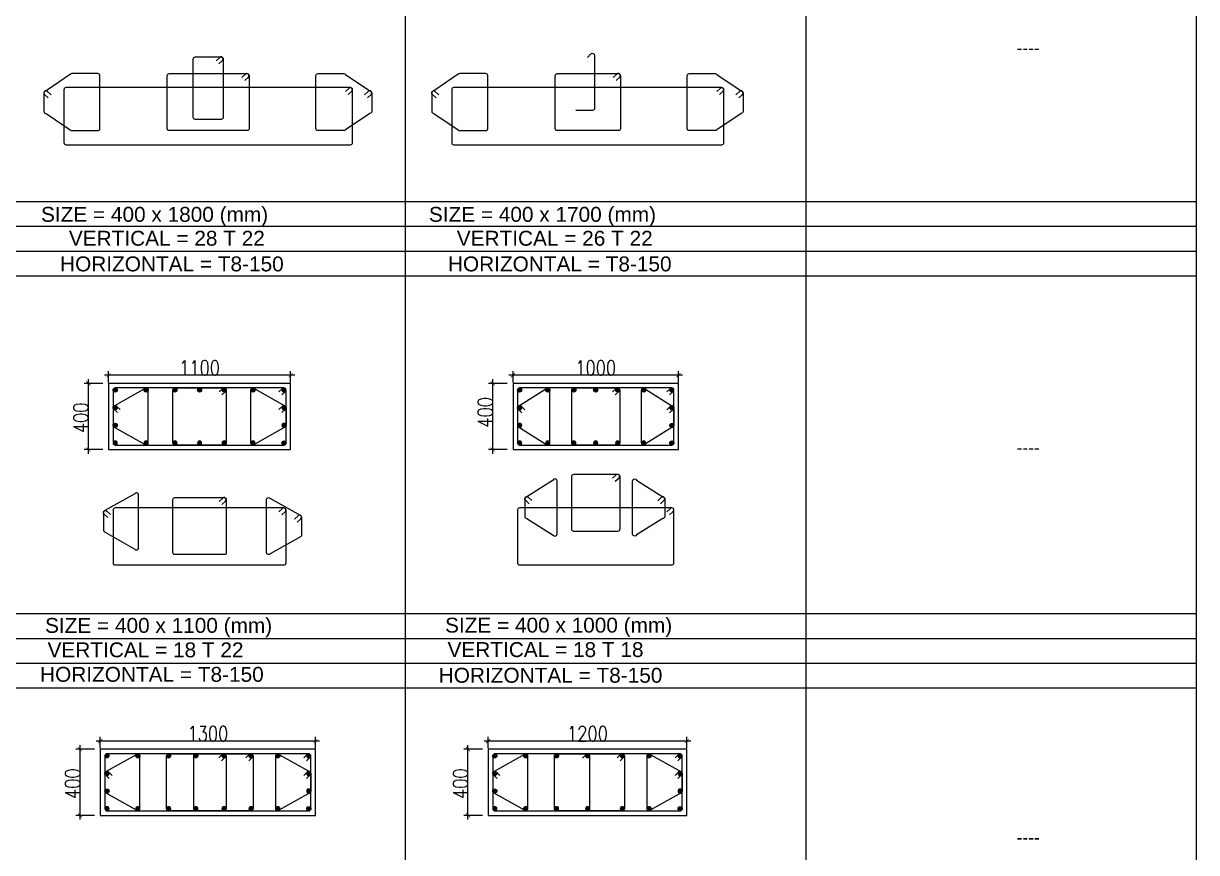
# Model space of a CAD drawing. Header units: millimetres. Extents: x -967280 to 3852, y 2833 to 1955156.
# Drawn here: x -413288 to -406197, y 452989 to 458000 of the extents above; entities that cross this region are included whole.
import ezdxf

# ---------------------------------------------------------------- set-up
doc = ezdxf.new("R2010")
doc.units = ezdxf.units.MM
doc.header["$LTSCALE"] = 1000
doc.header["$PDMODE"] = 35
doc.header["$PDSIZE"] = 25
for name, color, linetype in [('BARS', 1, 'Continuous'), ('S -Beams', 2, 'Continuous'), ('ST-COLUMN', 2, 'Continuous'), ('ST-STEEL', 4, 'Continuous'), ('ST-STEEL MARK', 1, 'Continuous'), ('ST-TEXT', 3, 'Continuous')]:
    doc.layers.add(name, color=color, linetype=linetype)
doc.styles.add('SIMPLEX', font='romans.shx', dxfattribs={"width": 0.8, "height": 90})
doc.styles.add('STRECTURAL', font='arial.ttf')
doc.styles.add('TXT DIM 25', font='arial.ttf')
doc.dimstyles.new('ST- DIM1-25', dxfattribs={"dimscale": 0.025, "dimtxt": 1000, "dimasz": 1000, "dimexe": 1000, "dimexo": 1000, "dimgap": 0.5, "dimtad": 2, "dimdec": 0, "dimrnd": 5, "dimzin": 0, "dimdsep": 46, "dimtxsty": 'TXT DIM 25', "dimblk": 'ARCHTICK', "dimcen": 90, "dimdle": 1000, "dimclrd": 1, "dimclre": 1, "dimclrt": 3, "dimadec": 1, "dimazin": 0, "dimtfac": 1, "dimtdec": 0, "dimtofl": 0, "dimtmove": 0, "dimatfit": 3, "dimfxl": 1, "dimtolj": 1, "dimtzin": 0, "dimarcsym": 0})

# ---------------------------------------------------------------- blocks, each defined once
blk = doc.blocks.new('_ArchTick')
at = {"color": 0, "linetype": 'ByBlock', "const_width": 0.15}
blk.add_lwpolyline([(-0.5, -0.5), (0.5, 0.5)], dxfattribs=at)
blk = doc.blocks.new('*D207')
at = {"color": 1, "lineweight": -2, "transparency": 16777216}
for p, q in [((-412808.2, 455824.2), (-412920.5, 455824.2)), ((-412895.5, 455399.2), (-412895.5, 455849.2)), ((-412808.2, 455424.2), (-412920.5, 455424.2))]:
    blk.add_line(p, q, dxfattribs=at)
at = {"layer": 'Defpoints', "color": 0, "transparency": 16777216}
for p in [(-412895.5, 455824.2), (-412783.2, 455824.2), (-412783.2, 455424.2)]:
    blk.add_point(p, dxfattribs=at)
at = {"color": 1, "lineweight": -2, "transparency": 16777216, "xscale": 25, "yscale": 25, "zscale": 25}
for p, rotation in [((-412895.5, 455824.2), 90), ((-412895.5, 455424.2), 270)]:
    blk.add_blockref('_ArchTick', p, dxfattribs=dict(at, rotation=rotation))
at = {"color": 3, "transparency": 16777216, "insert": (-412940.5, 455615.9), "char_height": 90, "attachment_point": 5, "rotation": 90, "style": 'SIMPLEX'}
blk.add_mtext('\\A1;400', dxfattribs=at)
blk = doc.blocks.new('*D208')
at = {"color": 1, "lineweight": -2, "transparency": 16777216}
for p, q in [((-412773.2, 455829.7), (-412773.2, 455898.2)), ((-411673.2, 455829.7), (-411673.2, 455898.2)), ((-411648.2, 455873.2), (-412798.2, 455873.2))]:
    blk.add_line(p, q, dxfattribs=at)
at = {"layer": 'Defpoints', "color": 0, "transparency": 16777216}
for p in [(-412773.2, 455873.2), (-412773.2, 455804.7), (-411673.2, 455804.7)]:
    blk.add_point(p, dxfattribs=at)
at = {"color": 1, "lineweight": -2, "transparency": 16777216, "xscale": 25, "yscale": 25, "zscale": 25, "rotation": 180}
blk.add_blockref('_ArchTick', (-412773.2, 455873.2), dxfattribs=at)
at = {"color": 1, "lineweight": -2, "transparency": 16777216, "xscale": 25, "yscale": 25, "zscale": 25}
blk.add_blockref('_ArchTick', (-411673.2, 455873.2), dxfattribs=at)
at = {"color": 3, "transparency": 16777216, "insert": (-412223.2, 455918.2), "char_height": 90, "attachment_point": 5, "style": 'SIMPLEX'}
blk.add_mtext('\\A1;1100', dxfattribs=at)
blk = doc.blocks.new('D25')
at = {"layer": 'BARS'}
h = blk.add_hatch(color=256, dxfattribs=at)
h.dxf.hatch_style = 1
edge = h.paths.add_edge_path()
edge.add_arc((0, 0), 12.5, 0, 360)
at = {"layer": 'BARS', "color": 1}
blk.add_circle((0, 0), 12.5, dxfattribs=at)
at = {"layer": 'Defpoints'}
for p, q in [((12.5, 0), (-12.5, 0)), ((0, -12.5), (0, 12.5))]:
    blk.add_line(p, q, dxfattribs=at)
at = {"layer": 'ST-STEEL'}
blk.add_circle((0, 0), 12.5, dxfattribs=at)
blk = doc.blocks.new('*D209')
at = {"color": 1, "lineweight": -2, "transparency": 16777216}
for p, q in [((-410363.6, 455824.2), (-410475.9, 455824.2)), ((-410450.9, 455399.2), (-410450.9, 455849.2)), ((-410363.6, 455424.2), (-410475.9, 455424.2))]:
    blk.add_line(p, q, dxfattribs=at)
at = {"layer": 'Defpoints', "color": 0, "transparency": 16777216}
for p in [(-410450.9, 455824.2), (-410338.6, 455824.2), (-410338.6, 455424.2)]:
    blk.add_point(p, dxfattribs=at)
at = {"color": 1, "lineweight": -2, "transparency": 16777216, "xscale": 25, "yscale": 25, "zscale": 25}
for p, rotation in [((-410450.9, 455824.2), 90), ((-410450.9, 455424.2), 270)]:
    blk.add_blockref('_ArchTick', p, dxfattribs=dict(at, rotation=rotation))
at = {"color": 3, "transparency": 16777216, "insert": (-410495.9, 455649.2), "char_height": 90, "attachment_point": 5, "rotation": 90, "style": 'SIMPLEX'}
blk.add_mtext('\\A1;400', dxfattribs=at)
blk = doc.blocks.new('*D210')
at = {"color": 1, "lineweight": -2, "transparency": 16777216}
for p, q in [((-410328.6, 455829.7), (-410328.6, 455898.2)), ((-409328.6, 455829.7), (-409328.6, 455898.2)), ((-409303.6, 455873.2), (-410353.6, 455873.2))]:
    blk.add_line(p, q, dxfattribs=at)
at = {"layer": 'Defpoints', "color": 0, "transparency": 16777216}
for p in [(-410328.6, 455873.2), (-410328.6, 455804.7), (-409328.6, 455804.7)]:
    blk.add_point(p, dxfattribs=at)
at = {"color": 1, "lineweight": -2, "transparency": 16777216, "xscale": 25, "yscale": 25, "zscale": 25, "rotation": 180}
blk.add_blockref('_ArchTick', (-410328.6, 455873.2), dxfattribs=at)
at = {"color": 1, "lineweight": -2, "transparency": 16777216, "xscale": 25, "yscale": 25, "zscale": 25}
blk.add_blockref('_ArchTick', (-409328.6, 455873.2), dxfattribs=at)
at = {"color": 3, "transparency": 16777216, "insert": (-409828.6, 455918.2), "char_height": 90, "attachment_point": 5, "style": 'SIMPLEX'}
blk.add_mtext('\\A1;1000', dxfattribs=at)
blk = doc.blocks.new('*D215')
at = {"color": 1, "lineweight": -2, "transparency": 16777216}
for p, q in [((-412858.2, 453613.2), (-412970.5, 453613.2)), ((-412945.5, 453188.2), (-412945.5, 453638.2)), ((-412858.2, 453213.2), (-412970.5, 453213.2))]:
    blk.add_line(p, q, dxfattribs=at)
at = {"layer": 'Defpoints', "color": 0, "transparency": 16777216}
for p in [(-412945.5, 453613.2), (-412833.2, 453613.2), (-412833.2, 453213.2)]:
    blk.add_point(p, dxfattribs=at)
at = {"color": 1, "lineweight": -2, "transparency": 16777216, "xscale": 25, "yscale": 25, "zscale": 25}
for p, rotation in [((-412945.5, 453613.2), 90), ((-412945.5, 453213.2), 270)]:
    blk.add_blockref('_ArchTick', p, dxfattribs=dict(at, rotation=rotation))
at = {"color": 3, "transparency": 16777216, "insert": (-412990.5, 453404.9), "char_height": 90, "attachment_point": 5, "rotation": 90, "style": 'SIMPLEX'}
blk.add_mtext('\\A1;400', dxfattribs=at)
blk = doc.blocks.new('*D216')
at = {"color": 1, "lineweight": -2, "transparency": 16777216}
for p, q in [((-412823.2, 453618.7), (-412823.2, 453687.3)), ((-411523.2, 453618.7), (-411523.2, 453687.3)), ((-411498.2, 453662.3), (-412848.2, 453662.3))]:
    blk.add_line(p, q, dxfattribs=at)
at = {"layer": 'Defpoints', "color": 0, "transparency": 16777216}
for p in [(-412823.2, 453662.3), (-412823.2, 453593.7), (-411523.2, 453593.7)]:
    blk.add_point(p, dxfattribs=at)
at = {"color": 1, "lineweight": -2, "transparency": 16777216, "xscale": 25, "yscale": 25, "zscale": 25, "rotation": 180}
blk.add_blockref('_ArchTick', (-412823.2, 453662.3), dxfattribs=at)
at = {"color": 1, "lineweight": -2, "transparency": 16777216, "xscale": 25, "yscale": 25, "zscale": 25}
blk.add_blockref('_ArchTick', (-411523.2, 453662.3), dxfattribs=at)
at = {"color": 3, "transparency": 16777216, "insert": (-412173.2, 453707.3), "char_height": 90, "attachment_point": 5, "style": 'SIMPLEX'}
blk.add_mtext('\\A1;1300', dxfattribs=at)
blk = doc.blocks.new('*D217')
at = {"color": 1, "lineweight": -2, "transparency": 16777216}
for p, q in [((-410513.6, 453613.2), (-410625.9, 453613.2)), ((-410600.9, 453188.2), (-410600.9, 453638.2)), ((-410513.6, 453213.2), (-410625.9, 453213.2))]:
    blk.add_line(p, q, dxfattribs=at)
at = {"layer": 'Defpoints', "color": 0, "transparency": 16777216}
for p in [(-410600.9, 453613.2), (-410488.6, 453613.2), (-410488.6, 453213.2)]:
    blk.add_point(p, dxfattribs=at)
at = {"color": 1, "lineweight": -2, "transparency": 16777216, "xscale": 25, "yscale": 25, "zscale": 25}
for p, rotation in [((-410600.9, 453613.2), 90), ((-410600.9, 453213.2), 270)]:
    blk.add_blockref('_ArchTick', p, dxfattribs=dict(at, rotation=rotation))
at = {"color": 3, "transparency": 16777216, "insert": (-410645.9, 453404.9), "char_height": 90, "attachment_point": 5, "rotation": 90, "style": 'SIMPLEX'}
blk.add_mtext('\\A1;400', dxfattribs=at)
blk = doc.blocks.new('*D218')
at = {"color": 1, "lineweight": -2, "transparency": 16777216}
for p, q in [((-410478.6, 453618.7), (-410478.6, 453687.3)), ((-409278.6, 453618.7), (-409278.6, 453687.3)), ((-409253.6, 453662.3), (-410503.6, 453662.3))]:
    blk.add_line(p, q, dxfattribs=at)
at = {"layer": 'Defpoints', "color": 0, "transparency": 16777216}
for p in [(-410478.6, 453662.3), (-410478.6, 453593.7), (-409278.6, 453593.7)]:
    blk.add_point(p, dxfattribs=at)
at = {"color": 1, "lineweight": -2, "transparency": 16777216, "xscale": 25, "yscale": 25, "zscale": 25, "rotation": 180}
blk.add_blockref('_ArchTick', (-410478.6, 453662.3), dxfattribs=at)
at = {"color": 1, "lineweight": -2, "transparency": 16777216, "xscale": 25, "yscale": 25, "zscale": 25}
blk.add_blockref('_ArchTick', (-409278.6, 453662.3), dxfattribs=at)
at = {"color": 3, "transparency": 16777216, "insert": (-409878.6, 453707.3), "char_height": 90, "attachment_point": 5, "style": 'SIMPLEX'}
blk.add_mtext('\\A1;1200', dxfattribs=at)

msp = doc.modelspace()

# ---------------------------------------------------------------- linework, layer by layer
at = {"layer": 'S -Beams', "color": 4, "ltscale": 30}
for points in [[(-412745.7, 455678.1), (-412745.7, 455571, 0.284178), (-412739.4, 455560), (-412556.6, 455456.8, 0.243217), (-412546.4, 455451.5, 0.414214), (-412533.9, 455464), (-412533.9, 455784.2, 0.414242), (-412546.4, 455796.7, 0.252519), (-412556.9, 455791.1), (-412737.7, 455689.2, 0.323602), (-412745.7, 455676.9), (-412745.7, 455571.5)], [(-411700.7, 455678.1), (-411700.7, 455571, -0.284178), (-411706.9, 455560), (-411889.8, 455456.8, -0.243217), (-411900, 455451.5, -0.414214), (-411912.5, 455464), (-411912.5, 455784.2, -0.414242), (-411900, 455796.7, -0.252519), (-411889.5, 455791.1), (-411708.7, 455689.2, -0.323602), (-411700.7, 455676.9), (-411700.7, 455571.5)], [(-410301.1, 455677.6), (-410301.1, 455570.5, 0.436693), (-410288.6, 455558), (-410129.3, 455457.8, 0.265774), (-410118.5, 455451.7, 0.414214), (-410106, 455464.2), (-410106, 455784.4, 0.414242), (-410118.5, 455796.9, 0.302094), (-410129.8, 455789.6), (-410288.6, 455689.4, 0.429237), (-410301.1, 455676.3), (-410301.1, 455570.9)], [(-409356.1, 455677.2), (-409356.1, 455570.1, -0.436693), (-409368.6, 455557.6), (-409527.5, 455458.6, -0.280161), (-409538.5, 455451.7, -0.388455), (-409551.2, 455463), (-409551.2, 455783.2, -0.430911), (-409538.9, 455796.7, -0.337401), (-409527.5, 455788.8), (-409368.6, 455689, -0.429237), (-409356.1, 455675.9), (-409356.1, 455570.5)], [(-410257.2, 455127.6), (-410257.2, 455020.6, 0.436693), (-410244.7, 455008.1), (-410085.3, 454907.9, 0.265774), (-410074.6, 454901.8, 0.414214), (-410062.1, 454914.3), (-410062.1, 455234.5, 0.414242), (-410074.6, 455247, 0.302094), (-410085.8, 455239.7), (-410244.7, 455139.5, 0.429237), (-410257.2, 455126.4), (-410257.2, 455021)], [(-409410.6, 455127.2), (-409410.6, 455020.2, -0.436693), (-409423.1, 455007.7), (-409582, 454908.7, -0.280161), (-409593, 454901.8, -0.388455), (-409605.7, 454913.1), (-409605.7, 455233.3, -0.430911), (-409593.4, 455246.8, -0.337401), (-409582, 455238.8), (-409423.1, 455139.1, -0.429237), (-409410.6, 455126), (-409410.6, 455020.6)], [(-412804.2, 455044.2), (-412804.2, 454937.1, 0.284178), (-412798, 454926.1), (-412615.1, 454822.8, 0.243217), (-412604.9, 454817.6, 0.414214), (-412592.4, 454830.1), (-412592.4, 455150.3, 0.414242), (-412604.9, 455162.8, 0.252519), (-412615.4, 455157.1), (-412796.2, 455055.2, 0.323602), (-412804.2, 455042.9), (-412804.2, 454937.6)], [(-411606.5, 455015.8), (-411606.5, 454908.8, -0.284178), (-411612.8, 454897.7), (-411795.6, 454794.5, -0.243217), (-411805.8, 454789.2, -0.414214), (-411818.3, 454801.7), (-411818.3, 455121.9, -0.414242), (-411805.8, 455134.4, -0.252519), (-411795.4, 455128.8), (-411614.5, 455026.9, -0.323602), (-411606.5, 455014.6), (-411606.5, 454909.2)], [(-412795.7, 453467.2), (-412795.7, 453360.1, 0.284178), (-412789.4, 453349.1), (-412606.6, 453245.8, 0.243217), (-412596.4, 453240.5, 0.414214), (-412583.9, 453253), (-412583.9, 453573.2, 0.414242), (-412596.4, 453585.7, 0.252519), (-412606.9, 453580.1), (-412787.7, 453478.2, 0.323602), (-412795.7, 453465.9), (-412795.7, 453360.5)], [(-411550.7, 453467.2), (-411550.7, 453360.1, -0.284178), (-411556.9, 453349.1), (-411739.8, 453245.8, -0.243217), (-411750, 453240.5, -0.414214), (-411762.5, 453253), (-411762.5, 453573.2, -0.414242), (-411750, 453585.7, -0.252519), (-411739.5, 453580.1), (-411558.7, 453478.2, -0.323602), (-411550.7, 453465.9), (-411550.7, 453360.5)], [(-410451.1, 453467.2), (-410451.1, 453360.1, 0.284178), (-410444.9, 453349.1), (-410262, 453245.8, 0.243217), (-410251.8, 453240.5, 0.414214), (-410239.3, 453253), (-410239.3, 453573.2, 0.414242), (-410251.8, 453585.7, 0.252519), (-410262.3, 453580.1), (-410443.1, 453478.2, 0.323602), (-410451.1, 453465.9), (-410451.1, 453360.5)], [(-409306.1, 453467.2), (-409306.1, 453360.1, -0.284178), (-409312.4, 453349.1), (-409495.2, 453245.8, -0.243217), (-409505.4, 453240.5, -0.414214), (-409517.9, 453253), (-409517.9, 453573.2, -0.414242), (-409505.4, 453585.7, -0.252519), (-409495, 453580.1), (-409314.1, 453478.2, -0.323602), (-409306.1, 453465.9), (-409306.1, 453360.5)]]:
    msp.add_lwpolyline(points, format="xyb", dxfattribs=at)
at = {"layer": 'ST-COLUMN'}
for points in [[(-412773.2, 455424.2), (-411673.2, 455424.2), (-411673.2, 455824.2), (-412773.2, 455824.2)], [(-410328.6, 455424.2), (-409328.6, 455424.2), (-409328.6, 455824.2), (-410328.6, 455824.2)], [(-412823.2, 453213.2), (-411523.2, 453213.2), (-411523.2, 453613.2), (-412823.2, 453613.2)], [(-410478.6, 453213.2), (-409278.6, 453213.2), (-409278.6, 453613.2), (-410478.6, 453613.2)]]:
    msp.add_lwpolyline(points, close=True, dxfattribs=at)
at = {"layer": 'ST-STEEL', "ltscale": 30}
for points in [[(-412249.3, 457797.8), (-412093, 457797.8, -0.414214), (-412080.5, 457785.3), (-412080.5, 457431.9, -0.414214), (-412093, 457419.4), (-412249.3, 457419.4, -0.414214), (-412261.8, 457431.9), (-412261.8, 457785.3, -0.414214)], [(-412405.7, 457696.9), (-411936.6, 457696.9, -0.414214), (-411924.1, 457684.4), (-411924.1, 457364.4, -0.414214), (-411936.6, 457351.9), (-412405.7, 457351.9, -0.414214), (-412418.2, 457364.4), (-412418.2, 457684.4, -0.414214)], [(-410061.1, 457696.9), (-409692, 457696.9, -0.414214), (-409679.5, 457684.4), (-409679.5, 457364.4, -0.414214), (-409692, 457351.9), (-410061.1, 457351.9, -0.414214), (-410073.6, 457364.4), (-410073.6, 457684.4, -0.414214)], [(-412372.1, 455796.7), (-412074.3, 455796.7, -0.414214), (-412061.8, 455784.2), (-412061.8, 455464.2, -0.414214), (-412074.3, 455451.7), (-412372.1, 455451.7, -0.414214), (-412384.6, 455464.2), (-412384.6, 455784.2, -0.414214)], [(-409960.9, 455796.7), (-409696.4, 455796.7, -0.414214), (-409683.9, 455784.2), (-409683.9, 455464.2, -0.414214), (-409696.4, 455451.7), (-409960.9, 455451.7, -0.414214), (-409973.4, 455464.2), (-409973.4, 455784.2, -0.414214)], [(-409960.9, 455274.7), (-409696.4, 455274.7, -0.414214), (-409683.9, 455262.2), (-409683.9, 454942.2, -0.414214), (-409696.4, 454929.7), (-409960.9, 454929.7, -0.414214), (-409973.4, 454942.2), (-409973.4, 455262.2, -0.414214)], [(-412372.1, 455134.4), (-412074.3, 455134.4, -0.414214), (-412061.8, 455121.9), (-412061.8, 454801.9, -0.414214), (-412074.3, 454789.4), (-412372.1, 454789.4, -0.414214), (-412384.6, 454801.9), (-412384.6, 455121.9, -0.414214)], [(-412409.9, 453585.7), (-411912, 453585.7, -0.414214), (-411899.5, 453573.2), (-411899.5, 453253.2, -0.414214), (-411912, 453240.7), (-412409.9, 453240.7, -0.414214), (-412422.4, 453253.2), (-412422.4, 453573.2, -0.414214)], [(-412245.9, 453585.7), (-412075.9, 453585.7, -0.414214), (-412063.4, 453573.2), (-412063.4, 453253.2, -0.414214), (-412075.9, 453240.7), (-412245.9, 453240.7, -0.414214), (-412258.4, 453253.2), (-412258.4, 453573.2, -0.414214)], [(-410065.3, 453585.7), (-409667.4, 453585.7, -0.414214), (-409654.9, 453573.2), (-409654.9, 453253.2, -0.414214), (-409667.4, 453240.7), (-410065.3, 453240.7, -0.414214), (-410077.8, 453253.2), (-410077.8, 453573.2, -0.414214)]]:
    msp.add_lwpolyline(points, format="xyb", close=True, dxfattribs=at)
at = {"layer": 'ST-STEEL'}
for points in [[(-412106.6, 457755.4), (-412084.5, 457776.1, 1.002678), (-412101.5, 457794.4), (-412123.7, 457773.7)], [(-411950.3, 457654.5), (-411928.1, 457675.2, 1.002678), (-411945.1, 457693.5), (-411967.3, 457672.8)], [(-409705.7, 457654.5), (-409683.5, 457675.2, 1.002678), (-409700.6, 457693.5), (-409722.7, 457672.8)], [(-413137.7, 457550.4), (-413159.9, 457571, -1.002678), (-413142.8, 457589.3), (-413120.6, 457568.7)], [(-411324.8, 457569.6), (-411302.6, 457590.3, 1.002678), (-411319.7, 457608.6), (-411341.9, 457587.9)], [(-411208.4, 457550.4), (-411186.2, 457571, 1.002678), (-411203.2, 457589.3), (-411225.4, 457568.7)], [(-410793.1, 457550.4), (-410815.3, 457571, -1.002678), (-410798.3, 457589.3), (-410776.1, 457568.7)], [(-409080.2, 457569.6), (-409058.1, 457590.3, 1.002678), (-409075.1, 457608.6), (-409097.3, 457587.9)], [(-408963.8, 457550.4), (-408941.6, 457571, 1.002678), (-408958.7, 457589.3), (-408980.9, 457568.7)], [(-412088.4, 455754.4), (-412066.2, 455775, 1.002678), (-412083.3, 455793.3), (-412105.5, 455772.6)], [(-411726.9, 455754.4), (-411704.7, 455775, 1.002678), (-411721.7, 455793.3), (-411743.9, 455772.7)], [(-409710.5, 455754.4), (-409688.3, 455775, 1.002678), (-409705.4, 455793.3), (-409727.6, 455772.6)], [(-409382.3, 455754.4), (-409360.1, 455775, 1.002678), (-409377.2, 455793.3), (-409399.3, 455772.7)], [(-412719.5, 455647.7), (-412741.7, 455668.3, -1.002678), (-412724.7, 455686.6), (-412702.5, 455666)], [(-411726.9, 455647.7), (-411704.7, 455668.3, 1.002678), (-411721.7, 455686.6), (-411743.9, 455666)], [(-410274.9, 455647.1), (-410297.1, 455667.8, -1.002678), (-410280.1, 455686.1), (-410257.9, 455665.4)], [(-409382.3, 455646.7), (-409360.1, 455667.4, 1.002678), (-409377.2, 455685.7), (-409399.3, 455665)], [(-409710.1, 455232.4), (-409687.9, 455253.1, 1.002678), (-409704.9, 455271.4), (-409727.1, 455250.7)], [(-412088.4, 455092.1), (-412066.2, 455112.7, 1.002678), (-412083.3, 455131), (-412105.5, 455110.4)], [(-410231, 455097.2), (-410253.2, 455117.9, -1.002678), (-410236.1, 455136.1), (-410213.9, 455115.5)], [(-409436.8, 455096.8), (-409414.6, 455117.5, 1.002678), (-409431.7, 455135.7), (-409453.8, 455115.1)], [(-412778, 455013.8), (-412800.2, 455034.4, -1.002678), (-412783.2, 455052.7), (-412761, 455032)], [(-411726.9, 455029.2), (-411704.7, 455049.9, 1.002678), (-411721.7, 455068.2), (-411743.9, 455047.5)], [(-409382.3, 455029.2), (-409360.1, 455049.9, 1.002678), (-409377.2, 455068.2), (-409399.3, 455047.5)], [(-411632.7, 454985.4), (-411610.5, 455006.1, 1.002678), (-411627.6, 455024.3), (-411649.7, 455003.7)], [(-412090.1, 453543.4), (-412067.9, 453564.1, 1.002678), (-412084.9, 453582.3), (-412107.1, 453561.7)], [(-411926.2, 453543.4), (-411904, 453564.1, 1.002678), (-411921, 453582.3), (-411943.2, 453561.7)], [(-411576.9, 453543.4), (-411554.7, 453564.1, 1.002678), (-411571.7, 453582.3), (-411593.9, 453561.7)], [(-409681.6, 453543.4), (-409659.4, 453564.1, 1.002678), (-409676.5, 453582.3), (-409698.6, 453561.7)], [(-409332.3, 453543.4), (-409310.1, 453564.1, 1.002678), (-409327.2, 453582.3), (-409349.3, 453561.7)], [(-412769.5, 453436.7), (-412791.7, 453457.4, -1.002678), (-412774.7, 453475.7), (-412752.5, 453455)], [(-411576.9, 453436.7), (-411554.7, 453457.4, 1.002678), (-411571.7, 453475.7), (-411593.9, 453455)], [(-410424.9, 453436.7), (-410447.1, 453457.4, -1.002678), (-410430.1, 453475.7), (-410407.9, 453455)], [(-409332.3, 453436.7), (-409310.1, 453457.4, 1.002678), (-409327.2, 453475.7), (-409349.3, 453455)]]:
    msp.add_lwpolyline(points, format="xyb", dxfattribs=at)
at = {"layer": 'ST-STEEL', "ltscale": 30}
for points in [[(-409878.2, 457793.4), (-409857.4, 457815.7, -0.675243), (-409835.9, 457807.1), (-409835.9, 457487.1, -0.414214), (-409848.4, 457474.6), (-409948.4, 457474.6)], [(-413163.9, 457580.2), (-413163.9, 457468.5, 0.414214), (-413151.4, 457456), (-413004.9, 457356.7, 0.230895), (-412995.1, 457351.9), (-412838.6, 457351.9, 0.414214), (-412826.1, 457364.4), (-412826.1, 457684.4, 0.414214), (-412838.6, 457696.9), (-412995.1, 457696.9, 0.209236), (-413004.2, 457692.8), (-413151.4, 457592.7, 0.414214), (-413163.9, 457580.2)], [(-411182.2, 457580.2), (-411182.2, 457468.5, -0.414214), (-411194.7, 457456), (-411340.6, 457357.6, -0.253658), (-411351, 457351.9), (-411507.2, 457351.9, -0.414214), (-411519.7, 457364.4), (-411519.7, 457684.4, -0.414214), (-411507.2, 457696.9), (-411351, 457696.9, -0.25838), (-411340.4, 457690.9), (-411194.7, 457592.7, -0.414214), (-411182.2, 457580.2)], [(-410819.3, 457580.2), (-410819.3, 457468.5, 0.414214), (-410806.8, 457456), (-410660.3, 457356.7, 0.230895), (-410650.5, 457351.9), (-410494.1, 457351.9, 0.414214), (-410481.6, 457364.4), (-410481.6, 457684.4, 0.414214), (-410494.1, 457696.9), (-410650.5, 457696.9, 0.209236), (-410659.7, 457692.8), (-410806.8, 457592.7, 0.414214), (-410819.3, 457580.2)], [(-408937.6, 457580.2), (-408937.6, 457468.5, -0.414214), (-408950.1, 457456), (-409096, 457357.6, -0.253658), (-409106.4, 457351.9), (-409262.6, 457351.9, -0.414214), (-409275.1, 457364.4), (-409275.1, 457684.4, -0.414214), (-409262.6, 457696.9), (-409106.4, 457696.9, -0.25838), (-409095.9, 457690.9), (-408950.1, 457592.7, -0.414214), (-408937.6, 457580.2)], [(-409907.7, 453559.5), (-409886.9, 453581.9, -0.675243), (-409865.4, 453573.2), (-409865.4, 453253.2, -0.414214), (-409877.9, 453240.7), (-409977.9, 453240.7)]]:
    msp.add_lwpolyline(points, format="xyb", dxfattribs=at)
at = {"layer": 'ST-STEEL'}
for points in [[(-413031.1, 457266.9), (-411311.1, 457266.9, 0.414214), (-411298.6, 457279.4), (-411298.6, 457599.4, 0.414214), (-411311.1, 457611.9), (-413031.1, 457611.9, 0.414214), (-413043.6, 457599.4), (-413043.6, 457279.4, 0.414214)], [(-410686.6, 457266.9), (-409066.6, 457266.9, 0.414214), (-409054.1, 457279.4), (-409054.1, 457599.4, 0.414214), (-409066.6, 457611.9), (-410686.6, 457611.9, 0.414214), (-410699.1, 457599.4), (-410699.1, 457279.4, 0.414214)], [(-412733.2, 455451.7), (-411713.2, 455451.7, 0.414214), (-411700.7, 455464.2), (-411700.7, 455784.2, 0.414214), (-411713.2, 455796.7), (-412733.2, 455796.7, 0.414214), (-412745.7, 455784.2), (-412745.7, 455464.2, 0.414214)], [(-410288.6, 455451.7), (-409368.6, 455451.7, 0.414214), (-409356.1, 455464.2), (-409356.1, 455784.2, 0.414214), (-409368.6, 455796.7), (-410288.6, 455796.7, 0.414214), (-410301.1, 455784.2), (-410301.1, 455464.2, 0.414214)], [(-412733.2, 454726.6), (-411713.2, 454726.6, 0.414214), (-411700.7, 454739.1), (-411700.7, 455059.1, 0.414214), (-411713.2, 455071.6), (-412733.2, 455071.6, 0.414214), (-412745.7, 455059.1), (-412745.7, 454739.1, 0.414214)], [(-410288.6, 454726.6), (-409368.6, 454726.6, 0.414214), (-409356.1, 454739.1), (-409356.1, 455059.1, 0.414214), (-409368.6, 455071.6), (-410288.6, 455071.6, 0.414214), (-410301.1, 455059.1), (-410301.1, 454739.1, 0.414214)], [(-412783.2, 453240.7), (-411563.2, 453240.7, 0.414214), (-411550.7, 453253.2), (-411550.7, 453573.2, 0.414214), (-411563.2, 453585.7), (-412783.2, 453585.7, 0.414214), (-412795.7, 453573.2), (-412795.7, 453253.2, 0.414214)], [(-410438.6, 453240.7), (-409318.6, 453240.7, 0.414214), (-409306.1, 453253.2), (-409306.1, 453573.2, 0.414214), (-409318.6, 453585.7), (-410438.6, 453585.7, 0.414214), (-410451.1, 453573.2), (-410451.1, 453253.2, 0.414214)]]:
    msp.add_lwpolyline(points, format="xyb", close=True, dxfattribs=at)
at = {"layer": 'ST-STEEL MARK', "color": 0}
for p, q in [((-410978.6, 450065.3), (-410978.6, 472903.4)), ((-408556, 450065.3), (-408556, 472903.4)), ((-406196.8, 450065.3), (-406196.8, 472903.4)), ((-420373.2, 456473.6), (-406196.8, 456473.6)), ((-420373.2, 453983.3), (-406196.8, 453983.3))]:
    msp.add_line(p, q, dxfattribs=at)
at = {"layer": 'ST-STEEL MARK'}
for p, q in [((-419923.2, 456923.6), (-406196.8, 456923.6)), ((-419923.2, 456774.2), (-406196.8, 456774.2)), ((-419923.2, 456623.6), (-406196.8, 456623.6)), ((-419923.2, 454433.3), (-406196.8, 454433.3)), ((-419923.2, 454283.3), (-406196.8, 454283.3)), ((-419923.2, 454133.3), (-406196.8, 454133.3))]:
    msp.add_line(p, q, dxfattribs=at)

# ---------------------------------------------------------------- block references
at = {"layer": 'ST-STEEL', "color": 0}
for p, rotation in [((-412733.2, 455784.2), 270), ((-412546.4, 455784.2), 90.00000000000001), ((-412372.1, 455784.2), 90.00000000000001), ((-412223.2, 455784.2), 90.00000000000001), ((-412074.3, 455784.2), 90.00000000000001), ((-411900, 455784.2), 90.00000000000001), ((-410288.6, 455784.2), 270), ((-410118.5, 455784.2), 90.00000000000001), ((-409960.9, 455784.2), 90.00000000000001), ((-409828.6, 455784.2), 90.00000000000001), ((-409696.4, 455784.2), 90.00000000000001), ((-409538.7, 455784.2), 90.00000000000001), ((-412733.2, 455677.5), 90.00000000000001), ((-409368.6, 455676.5), 180), ((-412733.2, 455570.8), 90.00000000000001), ((-409368.6, 455569.9), 180), ((-411713.2, 455464.2), 90.00000000000001), ((-409368.6, 455464.2), 90.00000000000001), ((-412783.2, 453573.2), 270), ((-412596.4, 453573.2), 90.00000000000001), ((-412409.9, 453573.2), 90.00000000000001), ((-412245.9, 453573.2), 90.00000000000001), ((-412075.9, 453573.2), 90.00000000000001), ((-411912, 453573.2), 90.00000000000001), ((-411750, 453573.2), 90.00000000000001), ((-410438.6, 453573.2), 270), ((-410251.8, 453573.2), 90.00000000000001), ((-410065.3, 453573.2), 90.00000000000001), ((-409877.9, 453573.2), 90.00000000000001), ((-409667.4, 453573.2), 90.00000000000001), ((-409505.4, 453573.2), 90.00000000000001), ((-412783.2, 453466.6), 90.00000000000001), ((-410438.6, 453466.6), 90.00000000000001), ((-412783.2, 453359.9), 90.00000000000001), ((-410438.6, 453359.9), 90.00000000000001), ((-411563.2, 453253.2), 90.00000000000001), ((-409318.6, 453253.2), 90.00000000000001)]:
    msp.add_blockref('D25', p, dxfattribs=dict(at, rotation=rotation))
at = {"layer": 'ST-STEEL', "color": 0, "xscale": -1}
for p, rotation in [((-411713.2, 455784.2), 90), ((-409368.6, 455784.2), 90), ((-411713.2, 455677.5), 270), ((-410288.6, 455676.9), 180), ((-411713.2, 455570.8), 270), ((-410288.6, 455570.3), 180), ((-412733.2, 455464.2), 270), ((-412546.4, 455464.2), 90), ((-412372.1, 455464.2), 90), ((-412223.2, 455464.2), 90), ((-412074.3, 455464.2), 90), ((-411900, 455464.2), 90), ((-410288.6, 455464.2), 270), ((-410118.5, 455464.2), 90), ((-409960.9, 455464.2), 90), ((-409828.6, 455464.2), 90), ((-409696.4, 455464.2), 90), ((-409538.7, 455464.2), 90), ((-411563.2, 453573.2), 90), ((-409318.6, 453573.2), 90), ((-411563.2, 453466.6), 270), ((-409318.6, 453466.6), 270), ((-411563.2, 453359.9), 270), ((-409318.6, 453359.9), 270), ((-412783.2, 453253.2), 270), ((-412596.4, 453253.2), 90), ((-412409.9, 453253.2), 90), ((-412245.9, 453253.2), 90), ((-412075.9, 453253.2), 90), ((-411912, 453253.2), 90), ((-411750, 453253.2), 90), ((-410438.6, 453253.2), 270), ((-410251.8, 453253.2), 90), ((-410065.3, 453253.2), 90), ((-409877.9, 453253.2), 90), ((-409667.4, 453253.2), 90), ((-409505.4, 453253.2), 90)]:
    msp.add_blockref('D25', p, dxfattribs=dict(at, rotation=rotation))

# ---------------------------------------------------------------- texts
at = {"layer": 'ST-TEXT', "color": 3, "style": 'STRECTURAL'}
for s, p in [('SIZE = 400 x 1800 (mm)', (-413181.7, 456801)), ('SIZE = 400 x 1700 (mm)', (-410837.1, 456801)), ('VERTICAL = 28 T 22', (-413013.1, 456656.5)), ('VERTICAL = 26 T 22', (-410668.5, 456656.5)), ('HORIZONTAL = T8-150', (-413066.5, 456501.4)), ('HORIZONTAL = T8-150', (-410721.9, 456501.4)), ('SIZE = 400 x 1100 (mm)', (-413157.4, 454316.5)), ('SIZE = 400 x 1000 (mm)', (-410739.4, 454318)), ('VERTICAL = 18 T 22', (-413142, 454168.7)), ('VERTICAL = 18 T 18', (-410724.1, 454170.2)), ('HORIZONTAL = T8-150', (-413187.3, 454020.7)), ('HORIZONTAL = T8-150', (-410777.4, 454015))]:
    msp.add_text(s, height=90, dxfattribs=at).set_placement(p)
at = {"layer": 'ST-TEXT', "color": 3, "char_height": 75, "width": 212.628, "attachment_point": 5, "style": 'STRECTURAL'}
for insert in [(-407214.6, 457851.5), (-407214.6, 455436.1), (-407214.6, 453079.8)]:
    msp.add_mtext('\\A1;----', dxfattribs=dict(at, insert=insert))

# ---------------------------------------------------------------- dimensions: what is measured, and where the dimension line sits
for base, p1, p2, picture, middle in [((-412773.2, 455873.2), (-411673.2, 455804.7), (-412773.2, 455804.7), '*D208', (-412223.2, 455918.2)), ((-410328.6, 455873.2), (-409328.6, 455804.7), (-410328.6, 455804.7), '*D210', (-409828.6, 455918.2)), ((-412823.2, 453662.3), (-411523.2, 453593.7), (-412823.2, 453593.7), '*D216', (-412173.2, 453707.3)), ((-410478.6, 453662.3), (-409278.6, 453593.7), (-410478.6, 453593.7), '*D218', (-409878.6, 453707.3))]:
    dim = msp.add_linear_dim(base=base, p1=p1, p2=p2, dimstyle='ST- DIM1-25', override={"dimgap": 1, "dimtxsty": 'SIMPLEX'})
    dim.commit()
    dim.dimension.update_dxf_attribs({"geometry": picture, "text_midpoint": middle})
for base, p1, p2, picture, middle in [((-412895.5, 455824.2), (-412783.2, 455424.2), (-412783.2, 455824.2), '*D207', (-412895.5, 455615.9)), ((-410450.9, 455824.2), (-410338.6, 455424.2), (-410338.6, 455824.2), '*D209', (-410450.9, 455649.2)), ((-412945.5, 453613.2), (-412833.2, 453213.2), (-412833.2, 453613.2), '*D215', (-412945.5, 453404.9)), ((-410600.9, 453613.2), (-410488.6, 453213.2), (-410488.6, 453613.2), '*D217', (-410600.9, 453404.9))]:
    dim = msp.add_linear_dim(base=base, p1=p1, p2=p2, angle=90, dimstyle='ST- DIM1-25', override={"dimgap": 1, "dimtxsty": 'SIMPLEX'})
    dim.commit()
    dim.dimension.update_dxf_attribs({"geometry": picture, "text_midpoint": middle, "dimtype": 160})

doc.saveas('drawing.dxf')
